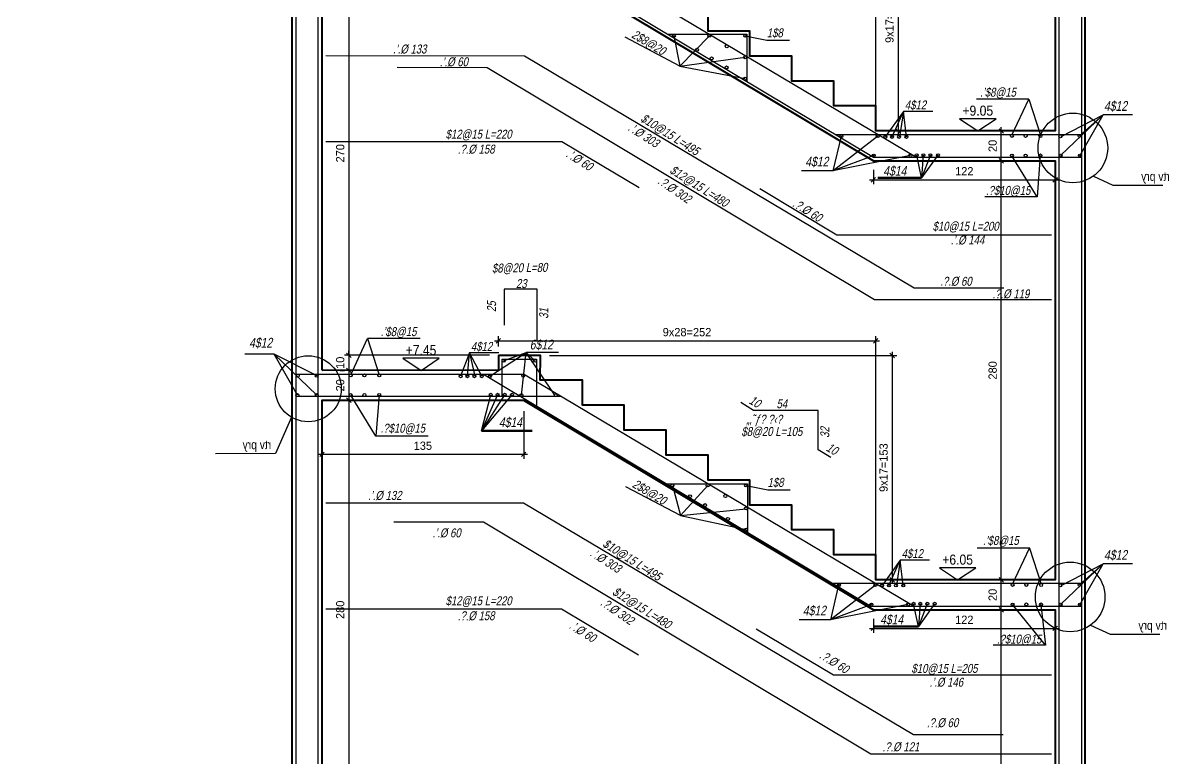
# Model space of a CAD drawing. Header units: inches. Extents: x -5298 to 11252, y 8210 to 22495.
# Drawn here: x 6496 to 7262, y 16092 to 16584 of the extents above; entities that cross this region are included whole.
import ezdxf
from ezdxf.enums import TextEntityAlignment as Align

# ---------------------------------------------------------------- set-up
doc = ezdxf.new("R2010")
doc.units = ezdxf.units.IN
doc.header["$LTSCALE"] = 11
doc.header["$MEASUREMENT"] = 0
doc.layers.get('Defpoints').update_dxf_attribs({"color": 40})
for name, color, linetype in [('BAR', 6, 'Continuous'), ('C-TEXT3', 3, 'Continuous'), ('dim-50-v', 2, 'Continuous'), ('DIM_50', 3, 'Continuous'), ('iron-txt', 3, 'Continuous'), ('IRON6', 6, 'Continuous'), ('otm-text', 1, 'Continuous'), ('P-lines', 3, 'Continuous'), ('STAM', 1, 'Continuous'), ('TEXT3', 3, 'Continuous')]:
    doc.layers.add(name, color=color, linetype=linetype)
doc.layers.add('W', color=1, linetype='Continuous', lineweight=50)
doc.layers.add('W-Conc', color=3, linetype='Continuous', lineweight=40)
doc.styles.add('danmm', font='danmm.shx', dxfattribs={"width": 0.9})
doc.styles.add('HEBREW', font='hebtxt-weld.shx', dxfattribs={"width": 0.8, "oblique": 12})
doc.styles.add('HEBTXT', font='hebtxt-weld.shx')
doc.styles.add('ROMANS', font='romans')
doc.styles.add('tecno', font='techno_m')
doc.dimstyles.new('25', dxfattribs={"dimtxt": 5.5, "dimasz": 3, "dimexe": 3, "dimexo": 6, "dimgap": 3, "dimtad": 1, "dimdec": 0, "dimrnd": 0.5, "dimdsep": 46, "dimtxsty": 'HEBTXT', "dimblk1": 'OBLIQUE', "dimblk2": 'OBLIQUE', "dimsah": 1, "dimcen": 1, "dimdle": 2.5, "dimclre": 9, "dimclrt": 3, "dimadec": 0, "dimazin": 0, "dimtfac": 1, "dimtdec": 0, "dimtix": 1, "dimtmove": 2, "dimatfit": 3, "dimldrblk": 'OBLIQUE', "dimfxl": 1, "dimtolj": 1, "dimarcsym": 0})

# ---------------------------------------------------------------- blocks, each defined once
blk = doc.blocks.new('MF1')
blk.add_lwpolyline([(30, 20), (0, 0), (-30, 20)], close=True)
at = {"style": 'ROMANS'}
blk.add_attdef('0', text='', height=6, dxfattribs=at).set_placement((0, 25), align=Align.CENTER)
blk = doc.blocks.new('_OBLIQUE')
at = {"color": 0, "linetype": 'ByBlock'}
blk.add_line((-0.5, -0.5), (0.5, 0.5), dxfattribs=at)
blk = doc.blocks.new('*D840')
at = {"layer": 'Defpoints', "color": 0, "ltscale": 5, "transparency": 16777216}
for p in [(6714.27, 16351.48, 0.01), (6713.92, 16331.55, 0.01), (6714.12, 16331.55)]:
    blk.add_point(p, dxfattribs=at)
at = {"layer": 'dim-50-v', "color": 0, "lineweight": -2, "ltscale": 5, "transparency": 16777216}
blk.add_line((6714.12, 16353.98), (6714.12, 16329.05), dxfattribs=at)
at = {"layer": 'dim-50-v', "color": 9, "lineweight": -2, "ltscale": 5, "transparency": 16777216}
for p, q in [((6708.27, 16351.48), (6711.12, 16351.48)), ((6719.92, 16331.55), (6717.12, 16331.55))]:
    blk.add_line(p, q, dxfattribs=at)
at = {"layer": 'dim-50-v', "color": 0, "lineweight": -2, "ltscale": 5, "transparency": 16777216, "xscale": 3, "yscale": 3, "zscale": 3}
for p, rotation in [((6714.12, 16351.48), 90), ((6714.12, 16331.55), 270)]:
    blk.add_blockref('_OBLIQUE', p, dxfattribs=dict(at, rotation=rotation))
at = {"layer": 'dim-50-v', "color": 3, "ltscale": 5, "transparency": 16777216, "insert": (6708.37, 16341.52), "char_height": 5.5, "attachment_point": 5, "rotation": 90, "style": 'HEBTXT'}
blk.add_mtext('\\A1;20', dxfattribs=at)
blk = doc.blocks.new('*D841')
at = {"layer": 'Defpoints', "color": 0, "ltscale": 5, "transparency": 16777216}
for p in [(6713.92, 16331.55, 0.01), (6714.12, 16051.47), (6722, 16051.47, 0.01)]:
    blk.add_point(p, dxfattribs=at)
at = {"layer": 'dim-50-v', "color": 0, "lineweight": -2, "ltscale": 5, "transparency": 16777216}
blk.add_line((6714.12, 16334.05), (6714.12, 16048.97), dxfattribs=at)
at = {"layer": 'dim-50-v', "color": 9, "lineweight": -2, "ltscale": 5, "transparency": 16777216}
for p, q in [((6719.92, 16331.55), (6717.12, 16331.55)), ((6716, 16051.47), (6711.12, 16051.47))]:
    blk.add_line(p, q, dxfattribs=at)
at = {"layer": 'dim-50-v', "color": 0, "lineweight": -2, "ltscale": 5, "transparency": 16777216, "xscale": 3, "yscale": 3, "zscale": 3}
for p, rotation in [((6714.12, 16331.55), 90), ((6714.12, 16051.47), 270)]:
    blk.add_blockref('_OBLIQUE', p, dxfattribs=dict(at, rotation=rotation))
at = {"layer": 'dim-50-v', "color": 3, "ltscale": 5, "transparency": 16777216, "insert": (6708.37, 16191.51), "char_height": 5.5, "attachment_point": 5, "rotation": 90, "style": 'HEBTXT'}
blk.add_mtext('\\A1;280', dxfattribs=at)
blk = doc.blocks.new('*D850')
at = {"layer": 'Defpoints', "color": 0, "ltscale": 5, "transparency": 16777216}
for p in [(7150.15, 16191.5, 0.01), (7150.15, 16191.5), (7153.56, 15886.47, 0.01)]:
    blk.add_point(p, dxfattribs=at)
at = {"layer": 'dim-50-v', "color": 0, "lineweight": -2, "ltscale": 5, "transparency": 16777216}
blk.add_line((7150.15, 15883.97), (7150.15, 16194), dxfattribs=at)
at = {"layer": 'dim-50-v', "color": 9, "lineweight": -2, "ltscale": 5, "transparency": 16777216}
for p, q in [((7156.15, 16191.5), (7153.15, 16191.5)), ((7147.56, 15886.47), (7147.15, 15886.47))]:
    blk.add_line(p, q, dxfattribs=at)
at = {"layer": 'dim-50-v', "color": 0, "lineweight": -2, "ltscale": 5, "transparency": 16777216, "xscale": 3, "yscale": 3, "zscale": 3}
for p, rotation in [((7150.15, 16191.5), 90), ((7150.15, 15886.47), 270)]:
    blk.add_blockref('_OBLIQUE', p, dxfattribs=dict(at, rotation=rotation))
at = {"layer": 'dim-50-v', "color": 3, "ltscale": 5, "transparency": 16777216, "insert": (7144.4, 16038.99), "char_height": 5.5, "attachment_point": 5, "rotation": 90, "style": 'HEBTXT'}
blk.add_mtext('\\A1;305', dxfattribs=at)
blk = doc.blocks.new('*D851')
at = {"layer": 'Defpoints', "color": 0, "ltscale": 5, "transparency": 16777216}
for p in [(7150.15, 16211.5), (7153.31, 16211.5, 0.01), (7150.15, 16191.5, 0.01)]:
    blk.add_point(p, dxfattribs=at)
at = {"layer": 'dim-50-v', "color": 9, "lineweight": -2, "ltscale": 5, "transparency": 16777216}
for p, q in [((7147.31, 16211.5), (7147.15, 16211.5)), ((7156.15, 16191.5), (7153.15, 16191.5))]:
    blk.add_line(p, q, dxfattribs=at)
at = {"layer": 'dim-50-v', "color": 0, "lineweight": -2, "ltscale": 5, "transparency": 16777216}
blk.add_line((7150.15, 16189), (7150.15, 16214), dxfattribs=at)
at = {"layer": 'dim-50-v', "color": 0, "lineweight": -2, "ltscale": 5, "transparency": 16777216, "xscale": 3, "yscale": 3, "zscale": 3}
for p, rotation in [((7150.15, 16211.5), 90), ((7150.15, 16191.5), 270)]:
    blk.add_blockref('_OBLIQUE', p, dxfattribs=dict(at, rotation=rotation))
at = {"layer": 'dim-50-v', "color": 3, "ltscale": 5, "transparency": 16777216, "insert": (7144.4, 16201.5), "char_height": 5.5, "attachment_point": 5, "rotation": 90, "style": 'HEBTXT'}
blk.add_mtext('\\A1;20', dxfattribs=at)
blk = doc.blocks.new('*D852')
at = {"layer": 'Defpoints', "color": 0, "ltscale": 5, "transparency": 16777216}
for p in [(7110.8, 16491.5, 0.01), (7150.15, 16491.5), (7153.31, 16211.5, 0.01)]:
    blk.add_point(p, dxfattribs=at)
at = {"layer": 'dim-50-v', "color": 9, "lineweight": -2, "ltscale": 5, "transparency": 16777216}
for p, q in [((7116.8, 16491.5), (7153.15, 16491.5)), ((7147.31, 16211.5), (7147.15, 16211.5))]:
    blk.add_line(p, q, dxfattribs=at)
at = {"layer": 'dim-50-v', "color": 0, "lineweight": -2, "ltscale": 5, "transparency": 16777216}
blk.add_line((7150.15, 16209), (7150.15, 16494), dxfattribs=at)
at = {"layer": 'dim-50-v', "color": 0, "lineweight": -2, "ltscale": 5, "transparency": 16777216, "xscale": 3, "yscale": 3, "zscale": 3}
for p, rotation in [((7150.15, 16491.5), 90), ((7150.15, 16211.5), 270)]:
    blk.add_blockref('_OBLIQUE', p, dxfattribs=dict(at, rotation=rotation))
at = {"layer": 'dim-50-v', "color": 3, "ltscale": 5, "transparency": 16777216, "insert": (7144.4, 16351.5), "char_height": 5.5, "attachment_point": 5, "rotation": 90, "style": 'HEBTXT'}
blk.add_mtext('\\A1;280', dxfattribs=at)
blk = doc.blocks.new('*D853')
at = {"layer": 'Defpoints', "color": 0, "ltscale": 5, "transparency": 16777216}
for p in [(7121.17, 16511.5, 0.01), (7150.15, 16511.5), (7110.8, 16491.5, 0.01)]:
    blk.add_point(p, dxfattribs=at)
at = {"layer": 'dim-50-v', "color": 9, "lineweight": -2, "ltscale": 5, "transparency": 16777216}
for p, q in [((7127.17, 16511.5), (7153.15, 16511.5)), ((7116.8, 16491.5), (7153.15, 16491.5))]:
    blk.add_line(p, q, dxfattribs=at)
at = {"layer": 'dim-50-v', "color": 0, "lineweight": -2, "ltscale": 5, "transparency": 16777216}
blk.add_line((7150.15, 16489), (7150.15, 16514), dxfattribs=at)
at = {"layer": 'dim-50-v', "color": 0, "lineweight": -2, "ltscale": 5, "transparency": 16777216, "xscale": 3, "yscale": 3, "zscale": 3}
for p, rotation in [((7150.15, 16511.5), 90), ((7150.15, 16491.5), 270)]:
    blk.add_blockref('_OBLIQUE', p, dxfattribs=dict(at, rotation=rotation))
at = {"layer": 'dim-50-v', "color": 3, "ltscale": 5, "transparency": 16777216, "insert": (7144.4, 16501.5), "char_height": 5.5, "attachment_point": 5, "rotation": 90, "style": 'HEBTXT'}
blk.add_mtext('\\A1;20', dxfattribs=at)
blk = doc.blocks.new('*D854')
at = {"layer": 'Defpoints', "color": 0, "ltscale": 5, "transparency": 16777216}
for p in [(7066.2, 16672.86), (6814.04, 16661.53, 0.01), (7066.2, 16511.5, 0.01)]:
    blk.add_point(p, dxfattribs=at)
at = {"layer": 'dim-50-v', "color": 9, "lineweight": -2, "ltscale": 5, "transparency": 16777216}
for p, q in [((6814.04, 16667.53), (6814.04, 16675.86)), ((7066.2, 16517.5), (7066.2, 16675.86))]:
    blk.add_line(p, q, dxfattribs=at)
at = {"layer": 'dim-50-v', "color": 0, "lineweight": -2, "ltscale": 5, "transparency": 16777216}
blk.add_line((6811.54, 16672.86), (7068.7, 16672.86), dxfattribs=at)
at = {"layer": 'dim-50-v', "color": 0, "lineweight": -2, "ltscale": 5, "transparency": 16777216, "xscale": 3, "yscale": 3, "zscale": 3, "rotation": 180}
blk.add_blockref('_OBLIQUE', (6814.04, 16672.86), dxfattribs=at)
at = {"layer": 'dim-50-v', "color": 0, "lineweight": -2, "ltscale": 5, "transparency": 16777216, "xscale": 3, "yscale": 3, "zscale": 3}
blk.add_blockref('_OBLIQUE', (7066.2, 16672.86), dxfattribs=at)
at = {"layer": 'dim-50-v', "color": 3, "ltscale": 5, "transparency": 16777216, "insert": (6940.12, 16678.61), "char_height": 5.5, "attachment_point": 5, "style": 'HEBTXT'}
blk.add_mtext('\\A1;9x28=252', dxfattribs=at)
blk = doc.blocks.new('*D855')
at = {"layer": 'Defpoints', "color": 0, "ltscale": 5, "transparency": 16777216}
for p in [(6842.04, 16661.53, 0.01), (7066.2, 16511.5, 0.01), (7081.21, 16511.5)]:
    blk.add_point(p, dxfattribs=at)
at = {"layer": 'dim-50-v', "color": 9, "lineweight": -2, "ltscale": 5, "transparency": 16777216}
for p, q in [((6848.04, 16661.53), (7084.21, 16661.53)), ((7072.2, 16511.5), (7084.21, 16511.5))]:
    blk.add_line(p, q, dxfattribs=at)
at = {"layer": 'dim-50-v', "color": 0, "lineweight": -2, "ltscale": 5, "transparency": 16777216}
blk.add_line((7081.21, 16664.03), (7081.21, 16509), dxfattribs=at)
at = {"layer": 'dim-50-v', "color": 0, "lineweight": -2, "ltscale": 5, "transparency": 16777216, "xscale": 3, "yscale": 3, "zscale": 3}
for p, rotation in [((7081.21, 16661.53), 90), ((7081.21, 16511.5), 270)]:
    blk.add_blockref('_OBLIQUE', p, dxfattribs=dict(at, rotation=rotation))
at = {"layer": 'dim-50-v', "color": 3, "ltscale": 5, "transparency": 16777216, "insert": (7075.46, 16586.52), "char_height": 5.5, "attachment_point": 5, "rotation": 90, "style": 'HEBTXT'}
blk.add_mtext('\\A1;9x17=153', dxfattribs=at)
blk = doc.blocks.new('*D857')
at = {"layer": 'Defpoints', "color": 0, "ltscale": 5, "transparency": 16777216}
for p in [(6714.08, 16631.56, 0.01), (6714.12, 16361.56), (6814.04, 16361.56, 0.01)]:
    blk.add_point(p, dxfattribs=at)
at = {"layer": 'dim-50-v', "color": 0, "lineweight": -2, "ltscale": 5, "transparency": 16777216}
blk.add_line((6714.12, 16634.06), (6714.12, 16359.06), dxfattribs=at)
at = {"layer": 'dim-50-v', "color": 9, "lineweight": -2, "ltscale": 5, "transparency": 16777216}
for p, q in [((6720.08, 16631.56), (6717.12, 16631.56)), ((6808.04, 16361.56), (6711.12, 16361.56))]:
    blk.add_line(p, q, dxfattribs=at)
at = {"layer": 'dim-50-v', "color": 0, "lineweight": -2, "ltscale": 5, "transparency": 16777216, "xscale": 3, "yscale": 3, "zscale": 3}
for p, rotation in [((6714.12, 16631.56), 90), ((6714.12, 16361.56), 270)]:
    blk.add_blockref('_OBLIQUE', p, dxfattribs=dict(at, rotation=rotation))
at = {"layer": 'dim-50-v', "color": 3, "ltscale": 5, "transparency": 16777216, "insert": (6708.37, 16496.56), "char_height": 5.5, "attachment_point": 5, "rotation": 90, "style": 'HEBTXT'}
blk.add_mtext('\\A1;270', dxfattribs=at)
blk = doc.blocks.new('*D858')
at = {"layer": 'Defpoints', "color": 0, "ltscale": 5, "transparency": 16777216}
for p in [(6814.04, 16361.56, 0.01), (6714.12, 16351.53), (6814.04, 16351.53, 0.01)]:
    blk.add_point(p, dxfattribs=at)
at = {"layer": 'dim-50-v', "color": 9, "lineweight": -2, "ltscale": 5, "transparency": 16777216}
for p, q in [((6808.04, 16361.56), (6711.12, 16361.56)), ((6808.04, 16351.53), (6711.12, 16351.53))]:
    blk.add_line(p, q, dxfattribs=at)
at = {"layer": 'dim-50-v', "color": 0, "lineweight": -2, "ltscale": 5, "transparency": 16777216}
for p, q in [((6714.12, 16361.56), (6714.12, 16364.56)), ((6714.12, 16361.56), (6714.12, 16351.53)), ((6714.12, 16351.53), (6714.12, 16348.53))]:
    blk.add_line(p, q, dxfattribs=at)
at = {"layer": 'dim-50-v', "color": 0, "lineweight": -2, "ltscale": 5, "transparency": 16777216, "xscale": 3, "yscale": 3, "zscale": 3}
for p, rotation in [((6714.12, 16361.56), 270), ((6714.12, 16351.53), 90)]:
    blk.add_blockref('_OBLIQUE', p, dxfattribs=dict(at, rotation=rotation))
at = {"layer": 'dim-50-v', "color": 3, "ltscale": 5, "transparency": 16777216, "insert": (6708.37, 16356.55), "char_height": 5.5, "attachment_point": 5, "rotation": 90, "style": 'HEBTXT'}
blk.add_mtext('\\A1;10', dxfattribs=at)
blk = doc.blocks.new('*D859')
at = {"layer": 'Defpoints', "color": 0, "ltscale": 5, "transparency": 16777216}
for p in [(7066.2, 16371.25), (6814.04, 16361.47, 0.01), (7066.2, 16211.5, 0.01)]:
    blk.add_point(p, dxfattribs=at)
at = {"layer": 'dim-50-v', "color": 0, "lineweight": -2, "ltscale": 5, "transparency": 16777216}
blk.add_line((6811.54, 16371.25), (7068.7, 16371.25), dxfattribs=at)
at = {"layer": 'dim-50-v', "color": 9, "lineweight": -2, "ltscale": 5, "transparency": 16777216}
for p, q in [((6814.04, 16367.47), (6814.04, 16374.25)), ((7066.2, 16217.5), (7066.2, 16374.25))]:
    blk.add_line(p, q, dxfattribs=at)
at = {"layer": 'dim-50-v', "color": 0, "lineweight": -2, "ltscale": 5, "transparency": 16777216, "xscale": 3, "yscale": 3, "zscale": 3, "rotation": 180}
blk.add_blockref('_OBLIQUE', (6814.04, 16371.25), dxfattribs=at)
at = {"layer": 'dim-50-v', "color": 0, "lineweight": -2, "ltscale": 5, "transparency": 16777216, "xscale": 3, "yscale": 3, "zscale": 3}
blk.add_blockref('_OBLIQUE', (7066.2, 16371.25), dxfattribs=at)
at = {"layer": 'dim-50-v', "color": 3, "ltscale": 5, "transparency": 16777216, "insert": (6940.12, 16377), "char_height": 5.5, "attachment_point": 5, "style": 'HEBTXT'}
blk.add_mtext('\\A1;9x28=252', dxfattribs=at)
blk = doc.blocks.new('*D860')
at = {"layer": 'Defpoints', "color": 0, "ltscale": 5, "transparency": 16777216}
for p in [(6842.2, 16361.47, 0.01), (7066.2, 16211.5, 0.01), (7077.25, 16211.5)]:
    blk.add_point(p, dxfattribs=at)
at = {"layer": 'dim-50-v', "color": 9, "lineweight": -2, "ltscale": 5, "transparency": 16777216}
for p, q in [((6848.2, 16361.47), (7080.25, 16361.47)), ((7072.2, 16211.5), (7080.25, 16211.5))]:
    blk.add_line(p, q, dxfattribs=at)
at = {"layer": 'dim-50-v', "color": 0, "lineweight": -2, "ltscale": 5, "transparency": 16777216}
blk.add_line((7077.25, 16363.97), (7077.25, 16209), dxfattribs=at)
at = {"layer": 'dim-50-v', "color": 0, "lineweight": -2, "ltscale": 5, "transparency": 16777216, "xscale": 3, "yscale": 3, "zscale": 3}
for p, rotation in [((7077.25, 16361.47), 90), ((7077.25, 16211.5), 270)]:
    blk.add_blockref('_OBLIQUE', p, dxfattribs=dict(at, rotation=rotation))
at = {"layer": 'dim-50-v', "color": 3, "ltscale": 5, "transparency": 16777216, "insert": (7071.5, 16286.49), "char_height": 5.5, "attachment_point": 5, "rotation": 90, "style": 'HEBTXT'}
blk.add_mtext('\\A1;9x17=153', dxfattribs=at)
blk = doc.blocks.new('*D798')
at = {"layer": 'Defpoints', "color": 0, "ltscale": 5, "transparency": 16777216}
for p in [(6696.2, 16330.32, 0.01), (6830.96, 16330.32, 0.01), (6696.2, 16295.35)]:
    blk.add_point(p, dxfattribs=at)
at = {"layer": 'dim-50-v', "color": 9, "lineweight": -2, "ltscale": 5, "transparency": 16777216}
for p, q in [((6696.2, 16324.32), (6696.2, 16292.35)), ((6830.96, 16324.32), (6830.96, 16292.35))]:
    blk.add_line(p, q, dxfattribs=at)
at = {"layer": 'dim-50-v', "color": 0, "lineweight": -2, "ltscale": 5, "transparency": 16777216}
blk.add_line((6833.46, 16295.35), (6693.7, 16295.35), dxfattribs=at)
at = {"layer": 'dim-50-v', "color": 0, "lineweight": -2, "ltscale": 5, "transparency": 16777216, "xscale": 3, "yscale": 3, "zscale": 3, "rotation": 180}
blk.add_blockref('_OBLIQUE', (6696.2, 16295.35), dxfattribs=at)
at = {"layer": 'dim-50-v', "color": 0, "lineweight": -2, "ltscale": 5, "transparency": 16777216, "xscale": 3, "yscale": 3, "zscale": 3}
blk.add_blockref('_OBLIQUE', (6830.96, 16295.35), dxfattribs=at)
at = {"layer": 'dim-50-v', "color": 3, "ltscale": 5, "transparency": 16777216, "insert": (6763.58, 16301.1), "char_height": 5.5, "attachment_point": 5, "style": 'HEBTXT'}
blk.add_mtext('\\A1;135', dxfattribs=at)
blk = doc.blocks.new('*D821')
at = {"layer": 'Defpoints', "color": 0, "ltscale": 5, "transparency": 16777216}
for p in [(7064.64, 16191.5, 0.01), (7186.2, 16191.5, 0.01), (7186.2, 16179.11)]:
    blk.add_point(p, dxfattribs=at)
at = {"layer": 'dim-50-v', "color": 9, "lineweight": -2, "ltscale": 5, "transparency": 16777216}
for p, q in [((7064.64, 16185.5), (7064.64, 16176.11)), ((7186.2, 16185.5), (7186.2, 16176.11))]:
    blk.add_line(p, q, dxfattribs=at)
at = {"layer": 'dim-50-v', "color": 0, "lineweight": -2, "ltscale": 5, "transparency": 16777216}
blk.add_line((7062.14, 16179.11), (7188.7, 16179.11), dxfattribs=at)
at = {"layer": 'dim-50-v', "color": 0, "lineweight": -2, "ltscale": 5, "transparency": 16777216, "xscale": 3, "yscale": 3, "zscale": 3, "rotation": 180}
blk.add_blockref('_OBLIQUE', (7064.64, 16179.11), dxfattribs=at)
at = {"layer": 'dim-50-v', "color": 0, "lineweight": -2, "ltscale": 5, "transparency": 16777216, "xscale": 3, "yscale": 3, "zscale": 3}
blk.add_blockref('_OBLIQUE', (7186.2, 16179.11), dxfattribs=at)
at = {"layer": 'dim-50-v', "color": 3, "ltscale": 5, "transparency": 16777216, "insert": (7125.42, 16184.86), "char_height": 5.5, "attachment_point": 5, "style": 'HEBTXT'}
blk.add_mtext('\\A1;122', dxfattribs=at)
blk = doc.blocks.new('*D822')
at = {"layer": 'Defpoints', "color": 0, "ltscale": 5, "transparency": 16777216}
for p in [(7064.64, 16491.5, 0.01), (7186.2, 16491.5, 0.01), (7186.2, 16478.81)]:
    blk.add_point(p, dxfattribs=at)
at = {"layer": 'dim-50-v', "color": 9, "lineweight": -2, "ltscale": 5, "transparency": 16777216}
for p, q in [((7064.64, 16485.5), (7064.64, 16475.81)), ((7186.2, 16485.5), (7186.2, 16475.81))]:
    blk.add_line(p, q, dxfattribs=at)
at = {"layer": 'dim-50-v', "color": 0, "lineweight": -2, "ltscale": 5, "transparency": 16777216}
blk.add_line((7062.14, 16478.81), (7188.7, 16478.81), dxfattribs=at)
at = {"layer": 'dim-50-v', "color": 0, "lineweight": -2, "ltscale": 5, "transparency": 16777216, "xscale": 3, "yscale": 3, "zscale": 3, "rotation": 180}
blk.add_blockref('_OBLIQUE', (7064.64, 16478.81), dxfattribs=at)
at = {"layer": 'dim-50-v', "color": 0, "lineweight": -2, "ltscale": 5, "transparency": 16777216, "xscale": 3, "yscale": 3, "zscale": 3}
blk.add_blockref('_OBLIQUE', (7186.2, 16478.81), dxfattribs=at)
at = {"layer": 'dim-50-v', "color": 3, "ltscale": 5, "transparency": 16777216, "insert": (7125.42, 16484.56), "char_height": 5.5, "attachment_point": 5, "style": 'HEBTXT'}
blk.add_mtext('\\A1;122', dxfattribs=at)

msp = doc.modelspace()

# ---------------------------------------------------------------- linework, layer by layer
at = {"color": 2}
for points, elevation in [([(7211.7, 16481.34), (7224.77, 16475.14), (7258.02, 16475.14)], -0.32), ([(6675.76, 16320.25), (6665.17, 16296), (6625.12, 16295.66)], -0.31), ([(7209.86, 16181.33), (7222.93, 16175.13), (7256.18, 16175.13)], -0.32)]:
    msp.add_lwpolyline(points, dxfattribs=dict(at, elevation=elevation))
for centre, radius in [((7197.99, 16500.13, -0.31), 23.25), ((6687.04, 16339.2, -0.31), 22.06), ((7196.16, 16200.12, -0.31), 23.25)]:
    msp.add_circle(centre, radius, dxfattribs=at)
at = {"layer": 'BAR', "linetype": 'Continuous'}
for p, q in [((6927.62, 16576.04, -0.3), (6980.1, 16576.04, -0.3)), ((6980.1, 16576.04, -0.3), (6980.06, 16544.65, -0.31)), ((6926.61, 16275.65, -0.3), (6980.6, 16275.65, -0.3)), ((6980.6, 16275.65, -0.3), (6980.56, 16243.34, -0.31))]:
    msp.add_line(p, q, dxfattribs=at)
for points, elevation in [([(6678.7, 16703.11), (6678.7, 16033.79)], -0.25), ([(6693.7, 16033.8), (6693.7, 16703.12)], -0.3), ([(7188.7, 16703.08), (7188.7, 16058.97)], -0.25), ([(7203.72, 16703.08), (7203.72, 15090.97)], -0.25), ([(6805.67, 16649.07), (7064.64, 16494)], -0.3), ([(7093.12, 16494), (6832.48, 16649.07)], -0.3), ([(7039.59, 16509), (7203.72, 16509)], -0.3), ([(7064.64, 16494), (7203.72, 16494)], -0.3), ([(6816.54, 16333.98), (6816.54, 16358.97), (6839.54, 16358.97), (6839.54, 16327.78)], -0.3), ([(6678.7, 16348.97), (6830.93, 16348.97)], -0.3), ([(6804.16, 16348.97), (7062.96, 16194)], -0.3), ([(7091.41, 16194), (6830.93, 16348.97)], -0.3), ([(6856.13, 16333.98), (6678.7, 16333.98)], -0.3), ([(7036.31, 16293.24), (7027.77, 16298.45), (7027.77, 16324.78), (6984.66, 16324.78), (6976.13, 16329.99)], -0.31), ([(7203.72, 16209), (7037.91, 16209)], -0.3), ([(7062.96, 16194), (7203.72, 16194)], -0.3)]:
    msp.add_lwpolyline(points, dxfattribs=dict(at, elevation=elevation))
at = {"layer": 'BAR'}
for points, elevation in [([(6698.72, 16561.83), (6831.43, 16561.73), (7091.88, 16406.67), (7151.88, 16406.67)], -0.31), ([(7183.7, 16398.68), (7065.46, 16398.68), (6806.48, 16553.76), (6746.48, 16553.8)], -0.31), ([(6698.72, 16504.42), (6856.57, 16504.42), (6908.12, 16473.73)], -0.31), ([(7183.7, 16441.92), (7040.22, 16441.92), (6988.74, 16472.74)], -0.31), ([(6839.93, 16371.62), (6839.93, 16405.69), (6817.93, 16405.69), (6817.93, 16381.69)], -0.31), ([(6698.72, 16263.05), (6830.93, 16263.05), (7091.41, 16108.08), (7151.41, 16108.08)], -0.3), ([(7183.7, 16095.05), (7062.96, 16095.05), (6804.16, 16250.02), (6744.16, 16250.02)], -0.31), ([(6698.72, 16192.19), (6856.13, 16192.19), (6907.7, 16161.51)], -0.3), ([(7183.7, 16147.83), (7037.91, 16147.83), (6986.43, 16178.65)], -0.31)]:
    msp.add_lwpolyline(points, dxfattribs=dict(at, elevation=elevation))
at = {"layer": 'IRON6'}
for centre in [(6931.36, 16574.99, -0.31), (6954.96, 16575.03, -0.31), (6979.09, 16575.03, -0.3), (6966.72, 16568.03, -0.3), (6946.89, 16565.68, -0.3), (6956.56, 16559.89, -0.3), (6979.05, 16560.69, -0.3), (6966.58, 16553.89, -0.31), (6979.04, 16546.43, -0.31), (7043.22, 16507.95, -0.3), (7067.55, 16508, -0.3), (7072.65, 16507.54, -0.3), (7077.17, 16507.53, -0.3), (7081.86, 16507.53, -0.3), (7086.78, 16507.54, -0.3), (7157.21, 16508.16, -0.19), (7166.41, 16508.18, -0.19), (7176.28, 16508.11, -0.19), (7189.71, 16507.86, 0.01), (7202.43, 16508.14, -0.3), (7064.92, 16495, -0.3), (7089.42, 16494.98, -0.3), (7093.62, 16495.29, -0.31), (7098.14, 16495.29, -0.31), (7102.83, 16495.29, -0.31), (7107.75, 16495.29, -0.31), (7157.21, 16495, -0.3), (7166.41, 16495.06, -0.3), (7176.28, 16495.12, -0.3), (7189.73, 16495, -0.3), (7202.69, 16495, -0.3), (6817.55, 16357.98, -0.3), (6838.54, 16357.98, -0.3), (6679.9, 16347.96, -0.31), (6692.7, 16347.94, -0.3), (6715.36, 16348.14, -0.19), (6724.56, 16348.16, -0.19), (6734.43, 16348.09, -0.19), (6788.83, 16347.62, -0.3), (6793.35, 16347.62, -0.3), (6798.05, 16347.62, -0.3), (6802.96, 16347.62, -0.3), (6808.37, 16347.58, -0.3), (6830.65, 16347.96, -0.31), (6679.7, 16334.94, -0.3), (6692.7, 16334.94, -0.3), (6715.36, 16334.98, -0.3), (6724.56, 16335.03, -0.3), (6734.43, 16335.09, -0.3), (6809.01, 16335.22, -0.31), (6813.53, 16335.21, -0.31), (6818.22, 16335.21, -0.31), (6823.14, 16335.21, -0.31), (6829.45, 16334.98, -0.3), (6852.41, 16334.98, -0.3), (6930.32, 16274.6, -0.3), (6953.94, 16274.66, -0.3), (6979.59, 16274.63, -0.3), (6942.22, 16267.42, -0.3), (6952.22, 16261.44, -0.3), (6965.76, 16267.59, -0.26), (6979.57, 16259.27, -0.26), (6967.48, 16252.29, -0.3), (6979.56, 16245.12, -0.31), (7041.6, 16207.95, -0.3), (7065.94, 16208.01, -0.3), (7070.51, 16207.77, -0.3), (7075.03, 16207.76, -0.3), (7079.73, 16207.76, -0.3), (7084.64, 16207.76, -0.3), (7157.67, 16208.16, -0.19), (7166.87, 16208.18, -0.19), (7176.74, 16208.11, -0.19), (7189.71, 16207.86, 0.01), (7202.43, 16208.14, -0.3), (7063.3, 16195, -0.3), (7087.8, 16194.99, -0.3), (7091.49, 16195.52, -0.31), (7096, 16195.51, -0.31), (7100.7, 16195.51, -0.31), (7105.62, 16195.51, -0.31), (7157.66, 16195, -0.3), (7166.87, 16195.06, -0.3), (7176.74, 16195.12, -0.3), (7189.74, 16195, -0.3), (7202.7, 16195, -0.3)]:
    msp.add_circle(centre, 1, dxfattribs=at)
at = {"layer": 'STAM', "linetype": 'Continuous'}
for p, q in [((6935.25, 16554.86, -0.31), (6898.69, 16574.16, -0.31)), ((6931.36, 16574.99, -0.31), (6935.25, 16554.86, -0.31)), ((6935.75, 16254.46, -0.31), (6899.19, 16273.76, -0.31)), ((6930.32, 16274.6, -0.3), (6935.75, 16254.46, -0.31))]:
    msp.add_line(p, q, dxfattribs=at)
at = {"layer": 'STAM'}
for p, q in [((6955.21, 16575.08, -0.3), (6935.25, 16554.86, -0.31)), ((6935.25, 16554.86, -0.31), (6979.05, 16560.69, -0.3)), ((7168.53, 16532.76, -0.3), (7133.5, 16532.76, -0.3)), ((7189.73, 16495, -0.3), (7218.28, 16522.3, -0.31)), ((7190.14, 16507.85, 0.01), (7218.28, 16522.3, -0.31)), ((7202.43, 16508.14, -0.3), (7218.28, 16522.3, -0.31)), ((7202.6, 16494.84, -0.31), (7218.28, 16522.3, -0.31)), ((7237.87, 16522.3, -0.31), (7218.28, 16522.3, -0.31)), ((7043.06, 16508.09, -0.3), (7037.53, 16484.84, -0.3)), ((7067.71, 16507.96, -0.3), (7037.69, 16484.79, -0.3)), ((7064.92, 16495, -0.3), (7037.53, 16484.84, -0.3)), ((7089.42, 16494.98, -0.3), (7037.53, 16484.84, -0.3)), ((7037.53, 16484.84, -0.3), (7016.71, 16484.84, -0.3)), ((7174.08, 16467.5, -0.39), (7139.22, 16467.5, -0.39)), ((6761.7, 16372.74, -0.3), (6726.68, 16372.74, -0.3)), ((6692.85, 16347.87, -0.31), (6664.25, 16362.24, -0.31)), ((6679.7, 16334.94, -0.3), (6664.25, 16362.24, -0.31)), ((6808.37, 16347.58, -0.3), (6832.62, 16363.45, -0.31)), ((6817.55, 16357.98, -0.3), (6832.62, 16363.45, -0.31)), ((6829.45, 16334.98, -0.3), (6832.62, 16363.45, -0.31)), ((6854.32, 16363.45, -0.31), (6832.62, 16363.45, -0.31)), ((6851.39, 16335.51, -0.32), (6832.62, 16363.45, -0.31)), ((6838.54, 16357.98, -0.3), (6832.62, 16363.45, -0.31)), ((6767.09, 16307.48, -0.39), (6732.23, 16307.48, -0.39)), ((6953.94, 16274.66, -0.3), (6935.75, 16254.46, -0.31)), ((6935.75, 16254.46, -0.31), (6979.55, 16259.05, -0.3)), ((7169.14, 16232.76, -0.3), (7134.12, 16232.76, -0.3)), ((7189.74, 16195, -0.3), (7218.29, 16222.3, -0.31)), ((7190.15, 16207.85, 0.01), (7218.29, 16222.3, -0.31)), ((7202.43, 16208.14, -0.3), (7218.29, 16222.3, -0.31)), ((7202.6, 16194.84, -0.31), (7218.29, 16222.3, -0.31)), ((7237.87, 16222.3, -0.31), (7218.29, 16222.3, -0.31)), ((7041.44, 16208.09, -0.3), (7035.91, 16184.84, -0.3)), ((7066.1, 16207.96, -0.3), (7036.08, 16184.8, -0.3)), ((7063.3, 16195, -0.3), (7035.91, 16184.84, -0.3)), ((7087.8, 16194.99, -0.3), (7035.91, 16184.84, -0.3)), ((7035.91, 16184.84, -0.3), (7015.09, 16184.84, -0.3)), ((7179.66, 16167.8, -0.39), (7144.79, 16167.8, -0.39))]:
    msp.add_line(p, q, dxfattribs=at)
at = {"layer": 'STAM', "ltscale": 50}
for p, q in [((7157.21, 16508.64, -0.3), (7168.53, 16532.76, -0.3)), ((7168.53, 16532.76, -0.3), (7176.28, 16508.6, -0.3)), ((7174.08, 16467.5, -0.39), (7157.21, 16494.95, -0.3)), ((7176.13, 16494.98, -0.3), (7174.08, 16467.5, -0.39)), ((6715.36, 16348.62, -0.3), (6726.68, 16372.74, -0.3)), ((6726.68, 16372.74, -0.3), (6734.43, 16348.57, -0.3)), ((6732.23, 16307.48, -0.39), (6715.36, 16334.92, -0.3)), ((6734.28, 16334.96, -0.3), (6732.23, 16307.48, -0.39)), ((7157.67, 16208.64, -0.3), (7168.98, 16232.76, -0.3)), ((7168.98, 16232.76, -0.3), (7176.74, 16208.6, -0.3)), ((7179.66, 16167.8, -0.39), (7157.67, 16194.95, -0.3)), ((7176.58, 16194.98, -0.3), (7179.66, 16167.8, -0.39))]:
    msp.add_line(p, q, dxfattribs=at)
at = {"layer": 'STAM', "linetype": 'Continuous'}
for points, elevation in [([(6979.09, 16575.03), (6993.55, 16572.16), (7008.59, 16572.16)], -0.3), ([(6935.25, 16554.86), (6979.04, 16546.43)], -0.31), ([(7086.78, 16507.54), (7084.76, 16524.48), (7072.65, 16507.54)], -0.32), ([(7077.17, 16507.53), (7084.76, 16524.48), (7082.2, 16507.53)], -0.32), ([(7104.42, 16524.48), (7084.76, 16524.48)], -58220.64), ([(7102.83, 16495.29), (7096.88, 16480.14), (7093.62, 16495.29)], -0.33), ([(7107.75, 16495.29), (7096.88, 16480.14), (7093.62, 16495.29)], -0.33), ([(7098.01, 16495.21), (7096.88, 16480.14), (7093.62, 16495.29)], -0.33), ([(7107.75, 16495.29), (7096.88, 16480.14), (7093.62, 16495.29)], -0.33), ([(6802.96, 16347.62), (6794.79, 16363.13), (6788.83, 16347.62)], -0.32), ([(6793.35, 16347.62), (6794.79, 16363.13), (6798.38, 16347.62)], -0.32), ([(6814.45, 16363.13), (6794.79, 16363.13)], -0.31), ([(6818.22, 16335.21), (6802.77, 16311.1), (6809.01, 16335.22)], -0.33), ([(6823.14, 16335.21), (6802.77, 16311.1), (6809.01, 16335.22)], -0.33), ([(6813.4, 16335.14), (6802.77, 16311.1), (6809.01, 16335.22)], -0.33), ([(6823.14, 16335.21), (6802.77, 16311.1), (6809.01, 16335.22)], -0.33), ([(6979.59, 16274.63), (6994.05, 16271.76), (7009.1, 16271.76)], -0.3), ([(6935.75, 16254.46), (6979.56, 16245.12)], -0.31), ([(7084.64, 16207.76), (7082.63, 16224.71), (7070.51, 16207.77)], -0.32), ([(7075.03, 16207.76), (7082.63, 16224.71), (7080.06, 16207.76)], -0.32), ([(7102.28, 16224.71), (7082.63, 16224.71)], -58220.64), ([(7100.7, 16195.51), (7094.75, 16180.36), (7091.49, 16195.52)], -0.33), ([(7105.62, 16195.51), (7094.75, 16180.36), (7091.49, 16195.52)], -0.33), ([(7095.87, 16195.44), (7094.75, 16180.36), (7091.49, 16195.52)], -0.33), ([(7105.62, 16195.51), (7094.75, 16180.36), (7091.49, 16195.52)], -0.33)]:
    msp.add_lwpolyline(points, dxfattribs=dict(at, elevation=elevation))
at = {"layer": 'STAM', "elevation": -0.31}
msp.add_lwpolyline([(6692.72, 16334.87), (6664.25, 16362.24), (6644.67, 16362.24)], dxfattribs=at)
at = {"layer": 'W', "ltscale": 5, "elevation": -0.31}
for points in [[(7096.88, 16480.14), (7067.54, 16480.14)], [(6802.77, 16311.1), (6836.66, 16311.1)], [(7094.75, 16180.36), (7065.41, 16180.36)]]:
    msp.add_lwpolyline(points, dxfattribs=at)
at = {"layer": 'W-Conc', "ltscale": 5}
for points, elevation in [([(6777.96, 16031.36), (6516.17, 16031.19), (6516.31, 15816.47), (6496.31, 15816.46), (6496.31, 16061.47), (6676.2, 16061.47), (6676.2, 16703.12)], -0.3), ([(7186.2, 16703.08), (7186.2, 16511.5), (7066.2, 16511.5), (7066.2, 16528.17), (7038.2, 16528.17), (7038.2, 16544.84), (7010.2, 16544.84), (7010.2, 16561.51), (6982.2, 16561.51), (6982.2, 16578.18), (6954.2, 16578.18), (6954.2, 16594.85), (6926.2, 16594.85), (6926.2, 16611.52), (6898.2, 16611.52), (6898.2, 16628.19), (6870.2, 16628.19), (6870.2, 16644.86), (6863.64, 16644.86), (6842.04, 16644.86), (6842.04, 16661.53)], -0.3), ([(7206.22, 15090.97), (7206.22, 16703.08)], -0.25), ([(6696.2, 16351.56), (6696.2, 16631.56)], -0.3), ([(6830.75, 16631.55), (7064.64, 16491.5), (7186.2, 16491.5), (7186.2, 16211.5), (7066.2, 16211.5), (7066.2, 16228.17), (7038.2, 16228.17), (7038.2, 16244.84), (7010.2, 16244.84), (7010.2, 16261.51), (6982.2, 16261.51), (6982.2, 16278.18), (6954.2, 16278.18), (6954.2, 16294.85), (6926.2, 16294.85), (6926.2, 16311.52), (6898.2, 16311.52), (6898.2, 16328.19), (6870.2, 16328.19), (6870.2, 16344.86), (6842.04, 16344.86), (6842.2, 16361.47), (6814.04, 16361.47)], -0.3), ([(6814.04, 16361.56), (6814.04, 16351.53), (6696.2, 16351.47)], -0.3), ([(6696.2, 16351.47), (6696.2, 16351.47)], -0.3), ([(6696.2, 16051.47), (6696.2, 16331.56), (6830.87, 16331.48), (7064.64, 16191.5), (7186.2, 16191.5), (7186.2, 16061.47)], -0.3)]:
    msp.add_lwpolyline(points, dxfattribs=dict(at, elevation=elevation))

# ---------------------------------------------------------------- block references
at = {"layer": 'P-lines', "color": 3}
ref = msp.add_blockref('MF1', (7134.44, 16511.5, -0.3), dxfattribs=dict(at, xscale=-0.4065600000089035, yscale=0.4065600000089035, zscale=0.4065600000089035))
ref.add_attrib('-3.25', '+9.05', dxfattribs={"layer": 'otm-text', "height": 6.75, "style": 'danmm', "width": 0.9}).set_placement((7134.44, 16521.66, -0.3), align=Align.CENTER)
ref = msp.add_blockref('MF1', (6762.37, 16351.5, -0.3), dxfattribs=dict(at, xscale=-0.4065600000089035, yscale=0.4065600000089035, zscale=0.4065600000089035))
ref.add_attrib('-3.25', '+7.45', dxfattribs={"layer": 'otm-text', "height": 6.75, "style": 'danmm', "width": 0.9}).set_placement((6762.37, 16361.67, -0.3), align=Align.CENTER)
ref = msp.add_blockref('MF1', (7120.97, 16211.5, -0.3), dxfattribs=dict(at, xscale=-0.4065600000089035, yscale=0.4065600000089035, zscale=0.4065600000089035))
ref.add_attrib('-3.25', '+6.05', dxfattribs={"layer": 'otm-text', "height": 6.75, "style": 'danmm', "width": 0.9}).set_placement((7120.97, 16221.66, -0.3), align=Align.CENTER)

# ---------------------------------------------------------------- texts
at = {"layer": 'C-TEXT3', "style": 'HEBREW', "oblique": 12, "width": 0.8}
for s, p in [('.’.%%129 133', (6766.04, 16563.22, -0.33)), ('.’.%%129 60', (6793.75, 16554.67, -0.33)), ('$12@15 L=220', (6822.96, 16506.32, -0.33)), ('.%%154.%%129 158', (6811.52, 16496.33, -0.33)), ('$10@15 L=200', (7148.42, 16444.79, -0.33)), ('.’.%%129 144', (7138.79, 16435.62, -0.33)), ('.%%154.%%129 60', (7130.41, 16408.02, -0.31)), ('.%%154.%%129 119', (7168.9, 16399.64, -0.33)), ('.’.%%129 132', (6749.39, 16264.93, -0.31)), ('.’.%%129 60', (6788.93, 16239.91, -0.31)), ('$12@15 L=220', (6822.96, 16194.53, -0.32)), ('.%%154.%%129 158', (6811.52, 16184.54, -0.32)), ('$10@15 L=205', (7134.28, 16149.33, -0.31)), ('.’.%%129 146', (7124.65, 16140.16, -0.31)), ('.%%154.%%129 60', (7121.43, 16113.08, -0.3)), ('.%%154.%%129 121', (7095.39, 16097, -0.31))]:
    msp.add_text(s, height=6, dxfattribs=at).set_placement(p, align=Align.RIGHT)
for s, rotation, p in [('$10@15 L=495', 327.80427, (6946.01, 16494.77, -0.33)), ('.’.%%129 303', 327.23814, (6919.08, 16500.04, -0.32)), ('.’.%%129 60', 327.80427, (6874.71, 16484.54, -0.32)), ('$12@15 L=480', 327.80427, (6965.49, 16460.22, -0.33)), ('.%%154.%%129 302', 325.41699, (6940.31, 16462.77, -0.33)), ('.%%154.%%129 60', 328.31789, (7028.01, 16450.34, -0.33)), ('$8@20 L=80', 0.88316, (6846.86, 16417.33, -2966.73)), ('.’.%%129 303', 327.23814, (6893.68, 16215.79, -0.3)), ('$10@15 L=495', 327.80427, (6920.61, 16210.53, -0.31)), ('$12@15 L=480', 327.80427, (6927.16, 16178.49, -0.3)), ('.%%154.%%129 302', 325.41699, (6901.98, 16181.04, -0.3)), ('.’.%%129 60', 327.80427, (6876.83, 16169.42, -0.31)), ('.%%154.%%129 60', 328.31789, (7045.92, 16148.6, -0.31))]:
    msp.add_text(s, height=6, rotation=rotation, dxfattribs=at).set_placement(p, align=Align.RIGHT)
at = {"layer": 'DIM_50', "style": 'tecno', "text_generation_flag": 2}
for p in [(7262.73, 16478.14, -0.31), (6662.22, 16298.86, -0.31), (7260.89, 16178.13, -0.31)]:
    msp.add_text('rtv pry', height=6, dxfattribs=at).set_placement(p)
at = {"layer": 'iron-txt', "style": 'HEBREW', "oblique": 12, "width": 0.8}
for s, p in [('4$12', (7218.73, 16524.9, -0.31)), ('4$12', (7019.1, 16487.74, -0.3)), ('4$14', (7071.24, 16481.56, -0.33)), ('4$12', (6647.45, 16366.73, -0.32)), ('6$12', (6835.01, 16365.48, -0.31)), ('4$14', (6814.35, 16313.56, -55346.34)), ('4$12', (7218.74, 16224.91, -0.31)), ('4$12', (7017.48, 16187.75, -0.3)), ('4$14', (7069.1, 16181.79, -0.33))]:
    msp.add_text(s, height=6.5, dxfattribs=at).set_placement(p)
at = {"layer": 'TEXT3', "style": 'HEBREW', "oblique": 12, "width": 0.8}
for s, rotation, p in [('2$8@20', 329.23043, (6902.52, 16574.23, -0.26)), ('25', 90, (6812.53, 16390.5, -0.31)), ('31', 90, (6847.37, 16385.99, -0.31)), ('10', 329.51542, (6980.97, 16329.76, -0.31)), ('32', 90, (7035.22, 16306.47, -0.31)), ('10', 329.51542, (7032.57, 16298.18, -0.31)), ('2$8@20', 329.23043, (6903.02, 16273.83, -0.26))]:
    msp.add_text(s, height=6.02, rotation=rotation, dxfattribs=at).set_placement(p)
for s, height, p in [('1$8', 6.02, (6993.42, 16574.04, -0.3)), ('4$12', 6, (7085.63, 16525.83, -58220.65)), ('23', 6.02, (6825.8, 16406.47, -0.31)), ('4$12', 6, (6795.66, 16364.47, -0.32)), ('54', 6.02, (6999.94, 16326.21, -0.31)), ('„‚˜ƒ\x8e \x8c‹\x8c', 6.02, (6979.72, 16315.85, -0.31)), ('$8@20 L=105', 6.0201, (6976.47, 16307.64, -0.31)), ('1$8', 6.02, (6993.92, 16273.64, -0.3)), ('4$12', 6, (7083.5, 16226.06, -58220.65))]:
    msp.add_text(s, height=height, dxfattribs=at).set_placement(p)
for s, p in [('.’$8@15', (7147.94, 16536.98, -0.31)), ('.%%154$10@15', (7154.72, 16471.37, -0.31)), ('.’$8@15', (6747.33, 16377, -0.31)), ('.%%154$10@15', (6750.2, 16312.49, -0.31)), ('.’$8@15', (7149.84, 16237.44, -0.31)), ('.%%154$10@15', (7162.07, 16171.53, -0.31))]:
    msp.add_text(s, height=6, dxfattribs=at).set_placement(p, align=Align.MIDDLE)

# ---------------------------------------------------------------- dimensions: what is measured, and where the dimension line sits
at = {"layer": 'dim-50-v', "ltscale": 5}
for base, p1, p2, picture, middle in [((7066.2, 16672.86, -0.31), (6814.04, 16661.53, -0.3), (7066.2, 16511.5, -0.3), '*D854', (6940.12, 16678.61, -0.31)), ((7066.2, 16371.25, -0.31), (6814.04, 16361.47, -0.3), (7066.2, 16211.5, -0.3), '*D859', (6940.12, 16377, -0.31))]:
    dim = msp.add_linear_dim(base=base, p1=p1, p2=p2, text='9x28=<>', dimstyle='25', dxfattribs=at)
    dim.commit()
    dim.dimension.update_dxf_attribs({"geometry": picture, "text_midpoint": middle})
for base, p1, p2, picture, middle in [((7081.21, 16511.5, -0.31), (6842.04, 16661.53, -0.3), (7066.2, 16511.5, -0.3), '*D855', (7075.46, 16586.52, -0.31)), ((7077.25, 16211.5, -0.31), (6842.2, 16361.47, -0.3), (7066.2, 16211.5, -0.3), '*D860', (7071.5, 16286.49, -0.31))]:
    dim = msp.add_linear_dim(base=base, p1=p1, p2=p2, angle=90, text='9x17=153', dimstyle='25', dxfattribs=at)
    dim.commit()
    dim.dimension.update_dxf_attribs({"geometry": picture, "text_midpoint": middle})
for base, p1, p2, picture, middle in [((6714.12, 16361.56, -0.31), (6714.08, 16631.56, -0.3), (6814.04, 16361.56, -0.3), '*D857', (6708.37, 16496.56, -0.31)), ((7150.15, 16511.5, -0.31), (7110.8, 16491.5, -0.3), (7121.17, 16511.5, -0.3), '*D853', (7144.4, 16501.5, -0.31)), ((7150.15, 16491.5, -0.31), (7153.31, 16211.5, -0.3), (7110.8, 16491.5, -0.3), '*D852', (7144.4, 16351.5, -0.31)), ((6714.12, 16351.53, -0.31), (6814.04, 16361.56, -0.3), (6814.04, 16351.53, -0.3), '*D858', (6708.37, 16356.55, -0.31)), ((6714.12, 16331.55, -0.31), (6714.27, 16351.48, -0.3), (6713.92, 16331.55, -0.3), '*D840', (6708.37, 16341.52, -0.31)), ((6714.12, 16051.47, -0.31), (6713.92, 16331.55, -0.3), (6722, 16051.47, -0.3), '*D841', (6708.37, 16191.51, -0.31)), ((7150.15, 16211.5, -0.31), (7150.15, 16191.5, -0.3), (7153.31, 16211.5, -0.3), '*D851', (7144.4, 16201.5, -0.31)), ((7150.15, 16191.5, -0.31), (7153.56, 15886.47, -0.3), (7150.15, 16191.5, -0.3), '*D850', (7144.4, 16038.99, -0.31))]:
    dim = msp.add_linear_dim(base=base, p1=p1, p2=p2, angle=90, dimstyle='25', dxfattribs=at)
    dim.commit()
    dim.dimension.update_dxf_attribs({"geometry": picture, "text_midpoint": middle})
for base, p1, p2, picture, middle in [((7186.2, 16478.81, -0.31), (7064.64, 16491.5, -0.3), (7186.2, 16491.5, -0.3), '*D822', (7125.42, 16484.56, -0.31)), ((6696.2, 16295.35, -0.31), (6830.96, 16330.32, -0.3), (6696.2, 16330.32, -0.3), '*D798', (6763.58, 16301.1, -0.31)), ((7186.2, 16179.11, -0.31), (7064.64, 16191.5, -0.3), (7186.2, 16191.5, -0.3), '*D821', (7125.42, 16184.86, -0.31))]:
    dim = msp.add_linear_dim(base=base, p1=p1, p2=p2, dimstyle='25', dxfattribs=at)
    dim.commit()
    dim.dimension.update_dxf_attribs({"geometry": picture, "text_midpoint": middle})

doc.saveas('drawing.dxf')
